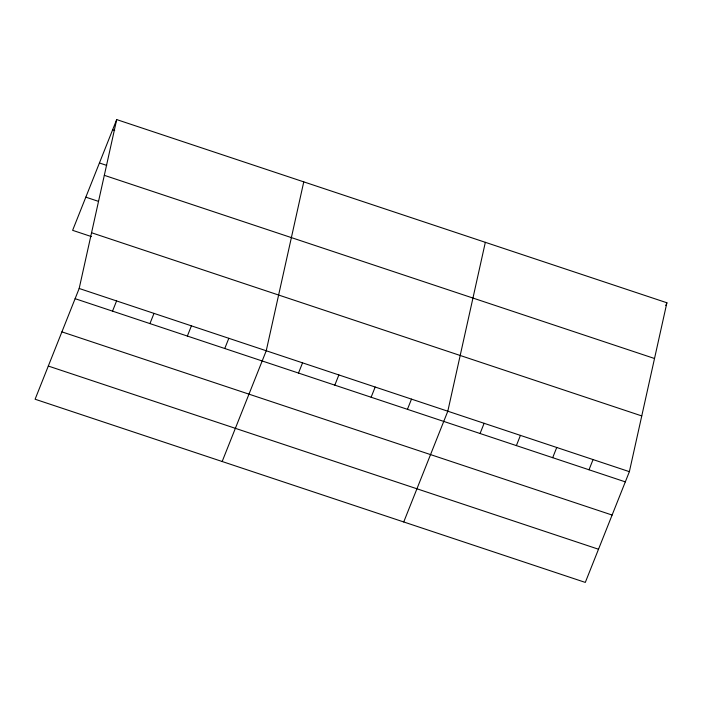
<?xml version="1.0" encoding="UTF-8"?>
<svg xmlns="http://www.w3.org/2000/svg" width="702" height="702" viewBox="0 0 702 702"><rect width="100%" height="100%" fill="white"/><g stroke="black" fill="none" stroke-linecap="round" stroke-linejoin="round"><path stroke-width="1.05" d="M79.177 288.478L116.699 119.586L666.9 302.773L629.378 471.665L585.301 582.414L35.1 399.227L79.177 288.478L629.378 471.665M303.764 181.871L266.242 350.763L222.165 461.512M485.336 242.322L447.806 411.214L403.738 521.963M116.699 119.586L72.622 230.335L91.33 236.565M112.522 311.144L116.585 300.939M149.938 323.596L154.001 313.39M187.355 336.056L191.418 325.851M224.763 348.508L228.826 338.303M298.49 373.06L302.553 362.855M334.81 385.152L338.873 374.947M371.121 397.235L375.184 387.03M407.432 409.327L411.495 399.122M480.063 433.511L484.126 423.306M516.374 445.594L520.436 435.389M552.685 457.686L556.747 447.481M589.004 469.778L593.067 459.573M665.794 305.554L666.9 302.773M112.636 129.791L114.716 130.484M99.43 162.978L106.704 165.4M104.317 175.325L654.518 358.503M85.828 197.157L98.298 201.307M91.558 232.748L641.76 415.926M75.114 298.683L625.315 481.87M61.908 331.87L612.109 515.049M48.306 366.049L598.508 549.236"/></g></svg>
